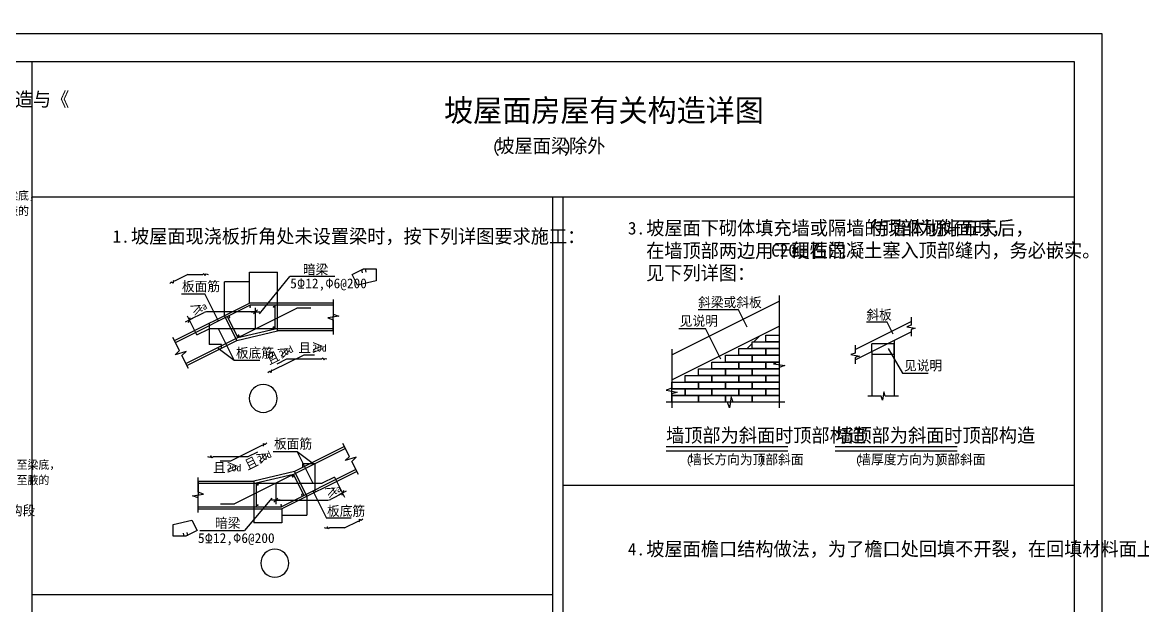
# Model space of a CAD drawing. Header units: metres. Extents: x 353221 to 519218, y 576917 to 745385.
# Drawn here: x 451514 to 491583, y 598461 to 619317 of the extents above; entities that cross this region are included whole.
import ezdxf

# ---------------------------------------------------------------- set-up
doc = ezdxf.new("R2010")
doc.units = ezdxf.units.M
doc.layers.add('PUB_TITLE', color=4, linetype='Continuous')
doc.dimstyles.get("Standard").update_dxf_attribs({"dimtxt": 2.5, "dimasz": 2.5, "dimexe": 1.25, "dimexo": 0.625, "dimtad": 1, "dimcen": 2.5, "dimazin": 3, "dimtfac": 1, "dimtmove": 0, "dimatfit": 3})
pattern_1 = [(45, (0, 0), (-1122.532, 1122.532), [])]

# ---------------------------------------------------------------- blocks, each defined once
blk = doc.blocks.new('_DIMX')
blk.add_line((-150, 0), (150, 0))
blk.add_lwpolyline([(-70, -70), (70, 70)])
blk = doc.blocks.new('_INDEX1')
blk.add_lwpolyline([(-0.5, 0, 1), (0.5, 0, 1)], format="xyb", close=True)
blk = doc.blocks.new('_CLOSEDFILLED')
at = {"color": 0, "linetype": 'BYBLOCK'}
blk.add_solid([(-1, 0), (0, 0), (-1, 0)], dxfattribs=at)
blk = doc.blocks.new('*D51')
for p, q in [((462634.86, 609281.87), (462634.86, 608781.87)), ((462634.61, 608781.87), (462634.36, 608781.87)), ((462634.86, 608281.87), (462634.86, 608781.87)), ((462634.86, 608781.87), (462634.86, 608781.87)), ((462635.11, 608781.87), (462635.36, 608781.87))]:
    blk.add_line(p, q)
at = {"layer": 'Defpoints'}
for p in [(462634.86, 609281.87), (462634.86, 608781.87), (462634.86, 608281.87)]:
    blk.add_point(p, dxfattribs=at)
at = {"layer": 'PUB_TITLE', "xscale": 0.25, "yscale": 0.25}
blk.add_blockref('_CLOSEDFILLED', (462634.86, 608781.87), dxfattribs=at)
at = {"layer": 'PUB_TITLE', "xscale": 0.25, "yscale": 0.25, "rotation": 180}
blk.add_blockref('_CLOSEDFILLED', (462634.86, 608781.87), dxfattribs=at)
at = {"layer": 'PUB_TITLE', "insert": (462634.86, 608782.995), "char_height": 1, "attachment_point": 5}
blk.add_mtext('h', dxfattribs=at)
blk = doc.blocks.new('*D52')
for p, q in [((459634.86, 609281.87), (459634.86, 610381.87)), ((459635.11, 610381.87), (460134.36, 610381.87)), ((460135.36, 610381.87), (460634.61, 610381.87)), ((460634.86, 609281.87), (460634.86, 610381.87))]:
    blk.add_line(p, q)
at = {"layer": 'Defpoints'}
for p in [(459634.86, 610381.87), (459634.86, 609281.87), (460634.86, 609281.87)]:
    blk.add_point(p, dxfattribs=at)
at = {"layer": 'PUB_TITLE', "xscale": 0.25, "yscale": 0.25, "rotation": 180}
blk.add_blockref('_CLOSEDFILLED', (459634.86, 610381.87), dxfattribs=at)
at = {"layer": 'PUB_TITLE', "xscale": 0.25, "yscale": 0.25}
blk.add_blockref('_CLOSEDFILLED', (460634.86, 610381.87), dxfattribs=at)
at = {"layer": 'PUB_TITLE', "insert": (460134.86, 610381.87), "char_height": 1, "attachment_point": 5}
blk.add_mtext('h', dxfattribs=at)
blk = doc.blocks.new('*D53')
for p, q in [((459187.145, 610042.13), (458740.18, 610042.13)), ((458740.43, 608834.65), (458740.43, 610042.13)), ((459635.11, 610042.13), (459188.145, 610042.13)), ((459634.86, 609281.87), (459634.86, 610042.13))]:
    blk.add_line(p, q)
at = {"layer": 'Defpoints'}
for p in [(459634.86, 610042.13), (459634.86, 609281.87), (458740.43, 608834.65)]:
    blk.add_point(p, dxfattribs=at)
at = {"layer": 'PUB_TITLE', "xscale": 0.25, "yscale": 0.25}
blk.add_blockref('_CLOSEDFILLED', (458740.43, 610042.13), dxfattribs=at)
at = {"layer": 'PUB_TITLE', "xscale": 0.25, "yscale": 0.25, "rotation": 180}
blk.add_blockref('_CLOSEDFILLED', (459634.86, 610042.13), dxfattribs=at)
at = {"layer": 'PUB_TITLE', "insert": (459187.645, 610042.13), "char_height": 1, "attachment_point": 5}
blk.add_mtext('h', dxfattribs=at)
blk = doc.blocks.new('*D55')
for p, q in [((458190.67, 608559.77), (458190.67, 607799.51)), ((458413.775, 607799.51), (458190.42, 607799.51)), ((458638.13, 607799.51), (458414.775, 607799.51)), ((458637.88, 607665.34), (458637.88, 607799.51))]:
    blk.add_line(p, q)
at = {"layer": 'Defpoints'}
for p in [(458190.67, 608559.77), (458637.88, 607799.51), (458637.88, 607665.34)]:
    blk.add_point(p, dxfattribs=at)
at = {"layer": 'PUB_TITLE', "xscale": 0.25, "yscale": 0.25}
blk.add_blockref('_CLOSEDFILLED', (458190.67, 607799.51), dxfattribs=at)
at = {"layer": 'PUB_TITLE', "xscale": 0.25, "yscale": 0.25, "rotation": 180}
blk.add_blockref('_CLOSEDFILLED', (458637.88, 607799.51), dxfattribs=at)
at = {"layer": 'PUB_TITLE', "insert": (458414.275, 607799.51), "char_height": 1, "attachment_point": 5}
blk.add_mtext('h', dxfattribs=at)
blk = doc.blocks.new('*D59')
for p, q in [((459795.92, 601915.37), (459795.92, 601415.37)), ((460795.92, 601915.37), (460795.92, 601415.37)), ((460295.42, 601415.37), (459795.67, 601415.37)), ((460796.17, 601415.37), (460296.42, 601415.37))]:
    blk.add_line(p, q)
at = {"layer": 'Defpoints'}
for p in [(459795.92, 601915.37), (460795.92, 601915.37), (460795.92, 601415.37)]:
    blk.add_point(p, dxfattribs=at)
at = {"layer": 'PUB_TITLE', "xscale": 0.25, "yscale": 0.25}
blk.add_blockref('_CLOSEDFILLED', (459795.92, 601415.37), dxfattribs=at)
at = {"layer": 'PUB_TITLE', "xscale": 0.25, "yscale": 0.25, "rotation": 180}
blk.add_blockref('_CLOSEDFILLED', (460795.92, 601415.37), dxfattribs=at)
at = {"layer": 'PUB_TITLE', "insert": (460295.92, 601415.37), "char_height": 1, "attachment_point": 5}
blk.add_mtext('h', dxfattribs=at)
blk = doc.blocks.new('*D60')
for p, q in [((457795.92, 602915.37), (457795.92, 602415.37)), ((457795.67, 602415.37), (457795.42, 602415.37)), ((457795.92, 601915.37), (457795.92, 602415.37)), ((457795.92, 602415.37), (457795.92, 602415.37)), ((457796.17, 602415.37), (457796.42, 602415.37))]:
    blk.add_line(p, q)
at = {"layer": 'Defpoints'}
for p in [(457795.92, 602915.37), (457795.92, 602415.37), (457795.92, 601915.37)]:
    blk.add_point(p, dxfattribs=at)
at = {"layer": 'PUB_TITLE', "xscale": 0.25, "yscale": 0.25}
blk.add_blockref('_CLOSEDFILLED', (457795.92, 602415.37), dxfattribs=at)
at = {"layer": 'PUB_TITLE', "xscale": 0.25, "yscale": 0.25, "rotation": 180}
blk.add_blockref('_CLOSEDFILLED', (457795.92, 602415.37), dxfattribs=at)
at = {"layer": 'PUB_TITLE', "insert": (457795.92, 602416.495), "char_height": 1, "attachment_point": 5}
blk.add_mtext('h', dxfattribs=at)
blk = doc.blocks.new('*D61')
for p, q in [((461542.66, 603406.77), (461542.66, 603540.93)), ((461542.91, 603540.93), (461765.77, 603540.93)), ((461766.77, 603540.93), (461989.63, 603540.93)), ((461989.88, 602512.34), (461989.88, 603540.93))]:
    blk.add_line(p, q)
at = {"layer": 'Defpoints'}
for p in [(461542.66, 603540.93), (461542.66, 603406.77), (461989.88, 602512.34)]:
    blk.add_point(p, dxfattribs=at)
at = {"layer": 'PUB_TITLE', "xscale": 0.25, "yscale": 0.25, "rotation": 180}
blk.add_blockref('_CLOSEDFILLED', (461542.66, 603540.93), dxfattribs=at)
at = {"layer": 'PUB_TITLE', "xscale": 0.25, "yscale": 0.25}
blk.add_blockref('_CLOSEDFILLED', (461989.88, 603540.93), dxfattribs=at)
at = {"layer": 'PUB_TITLE', "insert": (461766.27, 603540.93), "char_height": 1, "attachment_point": 5}
blk.add_mtext('h', dxfattribs=at)
blk = doc.blocks.new('*D62')
for p, q in [((461690.35, 602362.58), (461690.35, 601691.76)), ((460795.92, 601915.37), (460795.92, 601691.76)), ((460796.17, 601691.76), (461242.635, 601691.76)), ((461243.635, 601691.76), (461690.1, 601691.76))]:
    blk.add_line(p, q)
at = {"layer": 'Defpoints'}
for p in [(461690.35, 602362.58), (460795.92, 601915.37), (460795.92, 601691.76)]:
    blk.add_point(p, dxfattribs=at)
at = {"layer": 'PUB_TITLE', "xscale": 0.25, "yscale": 0.25, "rotation": 180}
blk.add_blockref('_CLOSEDFILLED', (460795.92, 601691.76), dxfattribs=at)
at = {"layer": 'PUB_TITLE', "xscale": 0.25, "yscale": 0.25}
blk.add_blockref('_CLOSEDFILLED', (461690.35, 601691.76), dxfattribs=at)
at = {"layer": 'PUB_TITLE', "insert": (461243.135, 601691.76), "char_height": 1, "attachment_point": 5}
blk.add_mtext('h', dxfattribs=at)
blk = doc.blocks.new('*D67')
for p, q in [((482300.44, 607824.72), (481901.19, 607824.72)), ((481901.44, 607551.61), (481901.44, 607824.72)), ((482701.69, 607824.72), (482302.44, 607824.72)), ((482701.44, 607451.61), (482701.44, 607824.72))]:
    blk.add_line(p, q)
at = {"layer": 'Defpoints'}
for p in [(481901.44, 607551.61), (482701.44, 607824.72), (482701.44, 607451.61)]:
    blk.add_point(p, dxfattribs=at)
at = {"layer": 'PUB_TITLE', "xscale": 0.25, "yscale": 0.25}
blk.add_blockref('_CLOSEDFILLED', (481901.44, 607824.72), dxfattribs=at)
at = {"layer": 'PUB_TITLE', "xscale": 0.25, "yscale": 0.25, "rotation": 180}
blk.add_blockref('_CLOSEDFILLED', (482701.44, 607824.72), dxfattribs=at)
at = {"layer": 'PUB_TITLE', "insert": (482301.44, 607824.72), "char_height": 1, "attachment_point": 5}
blk.add_mtext('20', dxfattribs=at)

msp = doc.modelspace()

# ---------------------------------------------------------------- hatches: boundary and pattern name
at = {"layer": 'PUB_TITLE'}
h = msp.add_hatch(dxfattribs=at)
h.set_pattern_fill('AN33C', scale=500)
h.set_pattern_definition(pattern_1)
h.paths.add_polyline_path([(474740.5, 606531.38), (474740.5, 606451.38), (475220.5, 606451.38), (475220.5, 606691.38), (475700.5, 606691.38), (475700.5, 606931.38), (476180.5, 606931.38), (476180.5, 607171.38), (476660.5, 607171.38), (476660.5, 607411.38), (477140.5, 607411.38), (477140.5, 607651.38), (477620.5, 607651.38), (477620.5, 607891.38), (478100.5, 607891.38), (478100.5, 608131.38), (478580.5, 608131.38), (478580.5, 608451.38)])
h = msp.add_hatch(dxfattribs=at)
h.set_pattern_fill('AN33C', scale=500)
h.set_pattern_definition(pattern_1)
h.paths.add_polyline_path([(482301.44, 607751.61), (481901.44, 607551.61), (481901.44, 607451.61), (482301.44, 607451.61)])
h.paths.add_polyline_path([(482301.44, 607751.61), (482301.44, 607451.61), (482701.44, 607451.61), (482701.44, 607951.61)])

# ---------------------------------------------------------------- linework, layer by layer
for p, q in [((451864.23, 577916.65), (451864.23, 617916.65)), ((470489.86, 577916.65), (470489.86, 613066.65)), ((470853.58, 577916.65), (470853.58, 613066.65)), ((459993.84, 608890.89), (461080.89, 610229.64)), ((462687.02, 610229.64), (461080.89, 610229.64)), ((457205.54, 609609.52), (458038.9, 609609.52)), ((458524.93, 608637.46), (458038.9, 609609.52)), ((456951.58, 607940.23), (459634.86, 609281.87)), ((462634.86, 609281.87), (459634.86, 609281.87)), ((459852.04, 608361.87), (459852.04, 609111.87)), ((460634.86, 608281.87), (460634.86, 609281.87)), ((474740.5, 607425.81), (478580.5, 609345.81)), ((457750.14, 608138.26), (457414.73, 608809.08)), ((457481.81, 608674.92), (458013.48, 608940.75)), ((459852.04, 608961.87), (458102.92, 608961.87)), ((459187.64, 607940.23), (458740.43, 608834.65)), ((477127.59, 609038.88), (475683.09, 609038.88)), ((477436.66, 608420.72), (477127.59, 609038.88)), ((459093.01, 607236.63), (458530.4, 608361.87)), ((459187.64, 607940.23), (460634.86, 608281.87)), ((462634.86, 608281.87), (460634.86, 608281.87)), ((474740.5, 606531.38), (478580.5, 608451.38)), ((474998.92, 608372.81), (475952.64, 608372.81)), ((476501.48, 607275.12), (475952.64, 608372.81)), ((481301.44, 607624.29), (483301.44, 608624.29)), ((482451.37, 608592.18), (481701.68, 608592.18)), ((482665.9, 608163.11), (482451.37, 608592.18)), ((457398.79, 607045.8), (459187.64, 607940.23)), ((481301.44, 607251.61), (483301.44, 608251.61)), ((482701.44, 607951.61), (482701.44, 607451.61)), ((458515.4, 607662.62), (459093.01, 607236.63)), ((481901.44, 607551.61), (481901.44, 607451.61)), ((482487.67, 607649.66), (482991.3, 606777.35)), ((459093.01, 607236.63), (460003.51, 607236.63)), ((481901.44, 607451.61), (482701.44, 607451.61)), ((481901.44, 607451.61), (481901.44, 605951.61)), ((482701.44, 607451.61), (482701.44, 605951.61)), ((482991.3, 606777.35), (483907.45, 606777.35)), ((461337.77, 603960.6), (460489.33, 603960.6)), ((463031.99, 604151.43), (461243.13, 603257.01)), ((461337.77, 603960.6), (461900.38, 602835.37)), ((461915.38, 603534.61), (461337.77, 603960.6)), ((461243.13, 603257.01), (459795.92, 602915.37)), ((463479.2, 603257.01), (460795.92, 601915.37)), ((461243.13, 603257.01), (461690.35, 602362.58)), ((462680.64, 603058.97), (463038.41, 602343.43)), ((457795.92, 602915.37), (459795.92, 602915.37)), ((459795.92, 602915.37), (459795.92, 601915.37)), ((460578.74, 602835.37), (460578.74, 602085.37)), ((470853.58, 602764.06), (489130.4, 602764.06)), ((460436.94, 602306.34), (459462.6, 601146.17)), ((461905.85, 602559.77), (462391.88, 601587.71)), ((462971.33, 602477.59), (462529.1, 602256.48)), ((457795.92, 601915.37), (460795.92, 601915.37)), ((460578.74, 602235.37), (462439.66, 602235.37)), ((463270.9, 601587.71), (462391.88, 601587.71)), ((457856.47, 601146.17), (459462.6, 601146.17)), ((470489.86, 598841.95), (451864.23, 598841.95))]:
    msp.add_line(p, q, dxfattribs=at)
for points in [[(430730.4, 576916.65), (430730.4, 618916.65), (490130.4, 618916.65), (490130.4, 576916.65)], [(433230.4, 577916.65), (433230.4, 617916.65), (489130.4, 617916.65), (489130.4, 577916.65)], [(477620.5, 607651.38), (477620.5, 607891.38), (478580.5, 607891.38), (478580.5, 607651.38)], [(478100.5, 607891.38), (478100.5, 608131.38), (478580.5, 608131.38), (478580.5, 607891.38)], [(477140.5, 607411.38), (477140.5, 607651.38), (478100.5, 607651.38), (478100.5, 607411.38)], [(478100.5, 607411.38), (478100.5, 607651.38), (478580.5, 607651.38), (478580.5, 607411.38)], [(476180.5, 606931.38), (476180.5, 607171.38), (477140.5, 607171.38), (477140.5, 606931.38)], [(476660.5, 607171.38), (476660.5, 607411.38), (477620.5, 607411.38), (477620.5, 607171.38)], [(477140.5, 606931.38), (477140.5, 607171.38), (478100.5, 607171.38), (478100.5, 606931.38)], [(477620.5, 607171.38), (477620.5, 607411.38), (478580.5, 607411.38), (478580.5, 607171.38)], [(478100.5, 606931.38), (478100.5, 607171.38), (478580.5, 607171.38), (478580.5, 606931.38)], [(475220.5, 606451.38), (475220.5, 606691.38), (476180.5, 606691.38), (476180.5, 606451.38)], [(475700.5, 606691.38), (475700.5, 606931.38), (476660.5, 606931.38), (476660.5, 606691.38)], [(476180.5, 606451.38), (476180.5, 606691.38), (477140.5, 606691.38), (477140.5, 606451.38)], [(476660.5, 606691.38), (476660.5, 606931.38), (477620.5, 606931.38), (477620.5, 606691.38)], [(477140.5, 606451.38), (477140.5, 606691.38), (478100.5, 606691.38), (478100.5, 606451.38)], [(477620.5, 606691.38), (477620.5, 606931.38), (478580.5, 606931.38), (478580.5, 606691.38)], [(478100.5, 606451.38), (478100.5, 606691.38), (478580.5, 606691.38), (478580.5, 606451.38)], [(474740.5, 606211.38), (474740.5, 606451.38), (475700.5, 606451.38), (475700.5, 606211.38)], [(475700.5, 606211.38), (475700.5, 606451.38), (476660.5, 606451.38), (476660.5, 606211.38)], [(476660.5, 606211.38), (476660.5, 606451.38), (477620.5, 606451.38), (477620.5, 606211.38)], [(477620.5, 606211.38), (477620.5, 606451.38), (478580.5, 606451.38), (478580.5, 606211.38)], [(474740.5, 605971.38), (474740.5, 606211.38), (475220.5, 606211.38), (475220.5, 605971.38)], [(474740.5, 605731.38), (474740.5, 605971.38), (475700.5, 605971.38), (475700.5, 605731.38)], [(475220.5, 605971.38), (475220.5, 606211.38), (476180.5, 606211.38), (476180.5, 605971.38)], [(475700.5, 605731.38), (475700.5, 605971.38), (476660.5, 605971.38), (476660.5, 605731.38)], [(476180.5, 605971.38), (476180.5, 606211.38), (477140.5, 606211.38), (477140.5, 605971.38)], [(476660.5, 605731.38), (476660.5, 605971.38), (477620.5, 605971.38), (477620.5, 605731.38)], [(477140.5, 605971.38), (477140.5, 606211.38), (478100.5, 606211.38), (478100.5, 605971.38)], [(477620.5, 605731.38), (477620.5, 605971.38), (478580.5, 605971.38), (478580.5, 605731.38)], [(478100.5, 605971.38), (478100.5, 606211.38), (478580.5, 606211.38), (478580.5, 605971.38)]]:
    msp.add_lwpolyline(points, close=True, dxfattribs=at)
for points in [[(489130.4, 613066.65), (451864.23, 613066.65)], [(457433.3, 610297.73), (456953.97, 610058.07), (456903.95, 610078.46), (456902.16, 609993.6), (456837.67, 610025), (456785.51, 609973.84)], [(457433.3, 610297.73), (457969.2, 610297.73), (458004.82, 610338.34), (458044.37, 610263.24), (458088, 610320.17), (458157.55, 610297.73)], [(463684.41, 610358.04), (463657.61, 610471.58), (463712.75, 610499.15), (464163.31, 610499.15), (464163.31, 610079.15), (463497.59, 609922), (463309.76, 610297.66), (463712.75, 610499.15), (463774.4, 610499.15), (463801.2, 610385.61)], [(478580.5, 609545.81), (478580.5, 607174.57), (478380.5, 607107.91), (478780.5, 607041.24), (478580.5, 606974.57), (478580.5, 605531.38)], [(456987.35, 607868.67), (459653.74, 609201.87)], [(457363.01, 607117.35), (461332.04, 609101.87)], [(462634.86, 609201.87), (459653.74, 609201.87)], [(460554.86, 608361.87), (460554.86, 609201.87)], [(461832.04, 609101.87), (461332.04, 609101.87)], [(462634.86, 609406.87), (462634.86, 608881.87), (462834.86, 608815.2), (462434.86, 608748.53), (462634.86, 608681.87), (462634.86, 608156.87)], [(459223.42, 608047.56), (458847.76, 608798.88)], [(483301.44, 608774.29), (483301.44, 608485.33), (483151.44, 608435.33), (483451.44, 608385.33), (483301.44, 608335.33), (483301.44, 608101.61)], [(457750.14, 608138.26), (458197.35, 608361.87)], [(462634.86, 608361.87), (458197.35, 608361.87)], [(459223.42, 608047.56), (460554.86, 608361.87)], [(457454.69, 606933.99), (457219.9, 607403.57), (457368.98, 607552.64), (456981.39, 607433.38), (457130.46, 607582.45), (456895.67, 608052.03)], [(474740.5, 607625.81), (474740.5, 606232.45), (474540.5, 606165.79), (474940.5, 606099.12), (474740.5, 606032.45), (474740.5, 605531.38)], [(481301.44, 607774.29), (481301.44, 607485.33), (481151.44, 607435.33), (481451.44, 607385.33), (481301.44, 607335.33), (481301.44, 607101.61)], [(461963.78, 607421.09), (461576.27, 607421.09), (460465.36, 606865.63), (460415.34, 606886.03), (460413.55, 606801.16), (460349.06, 606832.57), (460296.9, 606781.4)], [(460630.63, 607106.37), (460977.22, 607279.67), (462219.26, 607279.67), (462254.88, 607320.28), (462294.43, 607245.18), (462338.07, 607302.11), (462407.61, 607279.67)], [(478780.5, 605731.38), (476935.58, 605731.38), (476868.91, 605931.38), (476802.24, 605531.38), (476735.58, 605731.38), (474540.5, 605731.38)], [(482851.44, 605951.61), (482376.44, 605951.61), (482326.44, 606101.61), (482276.44, 605801.61), (482226.44, 605951.61), (481751.44, 605951.61)], [(458587.14, 603638.37), (458974.64, 603638.37), (460085.56, 604193.83), (460135.58, 604173.43), (460137.37, 604258.29), (460201.86, 604226.89), (460254.02, 604278.06)], [(463535.1, 603145.2), (463300.32, 603614.78), (463449.39, 603763.85), (463061.8, 603644.59), (463210.87, 603793.66), (462976.09, 604263.24)], [(459920.29, 603953.09), (459573.7, 603779.79), (458331.66, 603779.79), (458296.04, 603739.18), (458256.49, 603814.28), (458212.85, 603757.35), (458143.31, 603779.79)], [(463067.77, 604079.88), (459098.74, 602095.37)], [(474539.36, 604151.3), (478897.95, 604151.3)], [(474539.36, 604001.3), (478897.95, 604001.3)], [(480591, 604151.3), (484949.59, 604151.3)], [(480591, 604001.3), (484949.59, 604001.3)], [(461207.36, 603149.67), (459875.92, 602835.37)], [(463443.43, 603328.56), (460777.04, 601995.37)], [(461207.36, 603149.67), (461583.02, 602398.36)], [(462680.64, 603058.97), (462233.43, 602835.37)], [(457795.92, 601790.37), (457795.92, 602315.37), (457595.92, 602382.03), (457995.92, 602448.7), (457795.92, 602515.37), (457795.92, 603040.37)], [(457795.92, 602835.37), (462233.43, 602835.37)], [(459875.92, 602835.37), (459875.92, 601995.37)], [(457795.92, 601995.37), (460777.04, 601995.37)], [(458598.74, 602095.37), (459098.74, 602095.37)], [(457389.8, 601080.07), (457416.6, 600966.53), (457361.46, 600938.96), (456910.9, 600938.96), (456910.9, 601358.96), (457576.62, 601516.11), (457764.45, 601140.45), (457361.46, 600938.96), (457299.81, 600938.96), (457273.01, 601052.5)], [(463040.24, 601243.37), (463519.56, 601483.03), (463569.58, 601462.63), (463571.37, 601547.49), (463635.86, 601516.09), (463688.03, 601567.26)], [(463040.24, 601243.37), (462504.33, 601243.37), (462468.71, 601202.75), (462429.16, 601277.85), (462385.53, 601220.93), (462315.98, 601243.37)]]:
    msp.add_lwpolyline(points, dxfattribs=at)
for points in [[(459647.23, 609141.79, 1), (459677.23, 609141.79, 1)], [(460514.19, 609152.63, -1), (460487.36, 609139.21, -1)], [(458906.16, 608773.02, 1), (458936.16, 608773.02, 1)], [(460515.38, 608421.4, -1), (460488.55, 608407.99, -1)], [(459232.1, 608118.46, 1), (459262.1, 608118.46, 1)], [(461198.67, 603078.77, 1), (461168.67, 603078.77, 1)], [(459915.4, 602775.83, -1), (459942.23, 602789.24, -1)], [(461524.62, 602424.21, 1), (461494.62, 602424.21, 1)], [(459916.59, 602044.6, -1), (459943.42, 602058.02, -1)], [(460783.55, 602055.44, 1), (460753.55, 602055.44, 1)]]:
    msp.add_lwpolyline(points, format="xyb", close=True, dxfattribs=at)
for centre, start, end in [((458102.92, 608761.87), 90, 116.57), ((462439.66, 602435.37), 270, 296.57)]:
    msp.add_arc(centre, 200, start, end, dxfattribs=at)

# ---------------------------------------------------------------- block references
for p, rotation in [((457481.81, 608674.92), 26.57), ((460578.74, 602235.37), 180), ((462966.45, 602487.37), 206.57)]:
    msp.add_blockref('_DIMX', p, dxfattribs=dict(at, rotation=rotation))
msp.add_blockref('_DIMX', (459852.04, 608961.87), dxfattribs=at)
at = {"layer": 'PUB_TITLE', "xscale": 1000, "yscale": 1000, "zscale": 1000}
for p in [(460127.88, 605870.05), (460543.01, 599977.87)]:
    msp.add_blockref('_INDEX1', p, dxfattribs=at)

# ---------------------------------------------------------------- texts
at = {"layer": 'PUB_TITLE'}
for s, height, p in [('屋面框架斜梁的边支座纵筋锚固构造与《', 500, (441491.45, 616316.65)), ('坡屋面房屋有关构造详图', 800, (466596.67, 615768.44)), ('(', 450, (468306.96, 614654.62)), ('坡屋面梁除外', 500, (468468.22, 614654.62)), (')', 450, (470860.04, 614654.62)), ('梁上部纵筋伸至梁底，', 300, (448239.71, 612974.8)), ('当加腋时，伸至腋的', 300, (448239.71, 612424.8)), ('坡屋面下砌体填充墙或隔墙的顶部为斜面时，', 500, (473829.28, 611715.2)), ('待墙体砌好五天后，', 500, (481830.5, 611715.2)), ('1.', 450, (454740.54, 611437.7)), ('坡屋面现浇板折角处未设置梁时，按下列详图要求施工：', 500, (455397.53, 611420.29)), ('3.', 450, (473172.29, 611732.61)), ('在墙顶部两边用干硬性的', 500, (473825.56, 610905.45)), ('细石混凝土塞入顶部缝内，务必嵌实。', 500, (479023.77, 610915.2)), ('C20', 450, (478298.29, 610939.74)), ('暗梁', 350, (461546.68, 610305.37)), ('见下列详图：', 500, (473824.09, 610105.45)), ('板面筋', 350, (457219.57, 609705.36)), ('5%%13112,%%1306@200', 350, (461092.93, 609810.09)), ('斜梁或斜板', 350, (475684.2, 609133.55)), ('斜板', 350, (481702.79, 608686.85)), ('见说明', 350, (475026.43, 608467.47)), ('且≥', 350, (461386.91, 607506.58)), ('板底筋', 350, (459151.56, 607323.98)), ('20d', 250, (461883.47, 607545.93)), ('见说明', 350, (483048.67, 606872.02)), ('墙顶部为斜面时顶部构造', 500, (474539.36, 604301.3)), ('墙顶部为斜面时顶部构造', 500, (480591, 604301.3)), ('板面筋', 350, (460514.17, 604076.35)), ('(', 315, (475250.12, 603513.5)), ('墙长方向为顶部斜面', 350, (475360.81, 603513.5)), (')', 315, (477868.46, 603513.5)), ('(', 315, (481304.15, 603513.5)), ('墙厚度方向为顶部斜面', 350, (481414.83, 603513.5)), (')', 315, (484202.49, 603513.5)), ('梁上部纵筋伸至梁底，', 300, (448967.21, 603347.3)), ('且≥', 350, (458333.41, 603222.26)), ('20d', 250, (458829.97, 603261.61)), ('当加腋时，伸至腋的', 300, (448967.21, 602797.3)), ('伸至梁纵筋弯钩段', 350, (448335.63, 601687.57)), ('板底筋', 350, (462409.69, 601671.59)), ('暗梁', 350, (458402.33, 601238.93)), ('5%%13112,%%1306@200', 350, (457793.32, 600700.7)), ('4.', 450, (473172.29, 600254.38)), ('坡屋面檐口结构做法，为了檐口处回填不开裂，在回填材料面上加80厚现浇板。', 500, (473829.28, 600236.98))]:
    msp.add_text(s, height=height, dxfattribs=at).set_placement(p)
for s, height, p in [('≥', 350, (457623.54, 608811.51)), ('la', 250, (457843.9, 608940.31)), ('且≥', 350, (460345.37, 607063.52)), ('20d', 250, (460771.91, 607320.79)), ('且≥', 350, (459570.68, 603299.74)), ('20d', 250, (459997.22, 603557.01)), ('≥', 350, (462438.72, 602285)), ('la', 250, (462645.2, 602413.99))]:
    msp.add_text(s, height=height, rotation=26.57, dxfattribs=at).set_placement(p)

# ---------------------------------------------------------------- dimensions: what is measured, and where the dimension line sits
for base, p1, p2, text, picture, middle in [((459634.86, 610381.87), (459634.86, 609281.87), (460634.86, 609281.87), 'h', '*D52', (460134.86, 610381.87)), ((459634.86, 610042.13), (459634.86, 609281.87), (458740.43, 608834.65), 'h', '*D53', (459187.645, 610042.13)), ((462634.86, 608781.87), (462634.86, 608281.87), (462634.86, 609281.87), 'h', '*D51', (462634.86, 608782.995)), ((458637.88, 607799.51), (458637.88, 607665.34), (458190.67, 608559.77), 'h', '*D55', (458414.275, 607799.51)), ((482701.44, 607824.72), (482701.44, 607451.61), (481901.44, 607551.61), '20', '*D67', (482301.44, 607824.72)), ((461542.66, 603540.93), (461542.66, 603406.77), (461989.88, 602512.34), 'h', '*D61', (461766.27, 603540.93)), ((457795.92, 602415.37), (457795.92, 602915.37), (457795.92, 601915.37), 'h', '*D60', (457795.92, 602416.495)), ((460795.92, 601691.76), (460795.92, 601915.37), (461690.35, 602362.58), 'h', '*D62', (461243.135, 601691.76)), ((460795.92, 601415.37), (460795.92, 601915.37), (459795.92, 601915.37), 'h', '*D59', (460295.92, 601415.37))]:
    dim = msp.add_linear_dim(base=base, p1=p1, p2=p2, text=text, dimstyle='Standard', dxfattribs=at)
    dim.commit()
    dim.dimension.update_dxf_attribs({"geometry": picture, "text_midpoint": middle})

doc.saveas('drawing.dxf')
